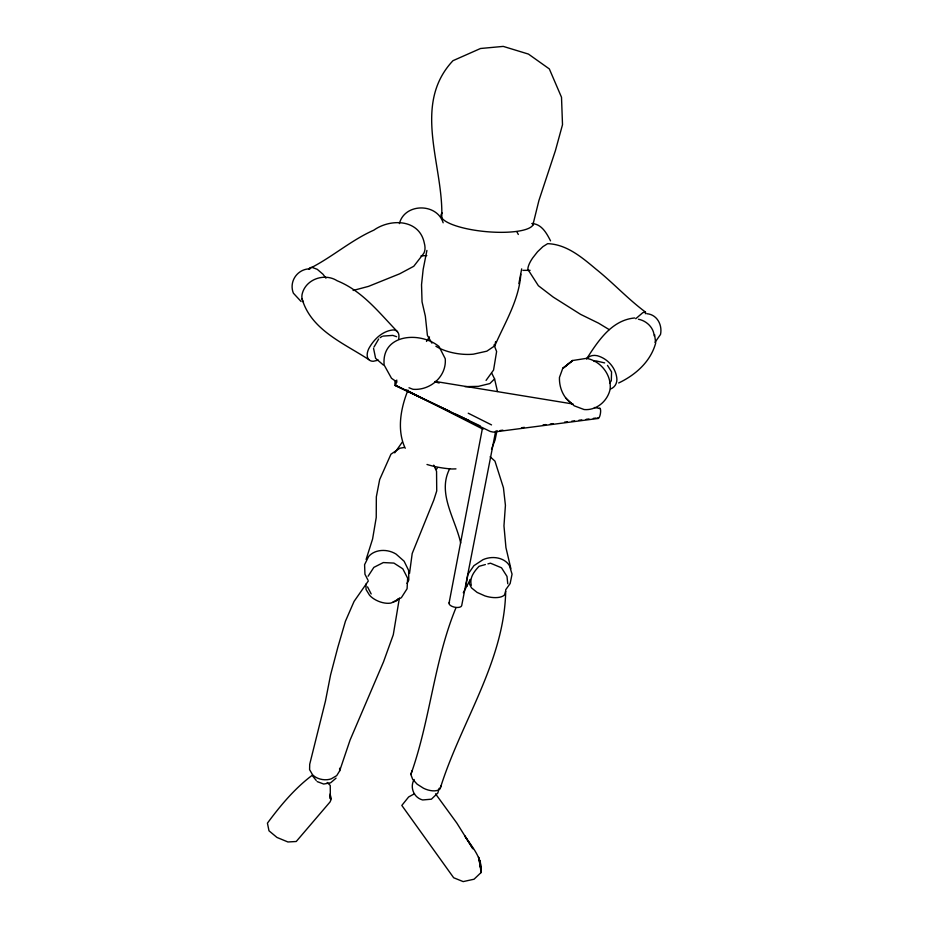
<?xml version="1.0" encoding="UTF-8"?>
<svg xmlns="http://www.w3.org/2000/svg" width="928" height="928" viewBox="0 0 928 928"><rect width="100%" height="100%" fill="white"/><g stroke="black" fill="none" stroke-linecap="round" stroke-linejoin="round"><path stroke-width="1.39" d="M507.767 583.747L506.99 576.404L501.503 567.785L490.483 563.192L487.919 563.876M409.515 573.481L412.206 553.471L433.84 499.995L436.728 490.935L436.554 471.343L433.747 465.148M399.4 597.992L393.286 634.764L383.496 661.908L350.076 740.057L339.66 770.878L336.713 775.622L331.331 778.801A13.549 8.932 9.2 0 1 312.481 774.648L309.592 769.637L309.708 764.266L325.438 701.15L330.565 674.969L337.838 647.292L345.436 621.238L354.067 601.414L368.335 580.951M518.88 283.608L521.687 268.876M449.082 603.003L482.328 428.864M435.882 346.237A30.485 12.714 9 0 0 473.396 354.171L486.829 351.178L494.798 345.808L495.61 341.632M495.68 431.102L461.68 605.682A6.438 2.935 11.1 0 1 453.769 606.993A6.438 2.935 11.1 0 1 449.512 602.318M496.99 430.569L495.088 439.976L491.515 449.222M520.84 274.212C518.891 300.44 504.983 322.445 494.798 345.808M532.811 225.237L538.913 200.518L555.42 150.603L562.507 124.712L561.51 97.266L549.33 68.927L528.438 54.079L503.243 46.4L480.518 48.5L452.968 60.691C411.498 104.876 443.746 165.567 441.751 217.732M455.88 607.968C433.956 661.293 430.244 720.267 410.849 774.497L412.67 779.3L417.182 784.206L423.504 788.232A13.607 6.914 22 0 0 440.174 788.58L440.87 786.028M439.106 788.348L437.842 792.988L431.404 799.194L422.669 799.959C413.842 797.755 409.526 787.269 414.166 779.508M366.108 559.456L372.592 538.994L376.234 517.499L376.339 496.816L379.668 479.567L390.955 454.186L399.806 448.259L404.132 447.482M410.849 774.497L412.044 770.762M426.915 250.432L423.156 269.422L421.532 284.745L422.043 301.844L425.349 316.204L427.414 335.449L431.938 343.151M373.996 347.049L378.694 338.975M399.4 223.625C404.492 203.035 436.844 202.687 443.155 222.79M440.174 788.58C460.613 722.529 504.519 661.583 505.702 590.73L504.67 594.674A15.811 7.146 12.5 0 1 484.845 595.869L477.131 592.424L471.528 587.911L469.139 583.283L470.38 579.432L463.292 592.748M394.725 452.852L402.358 441.995M407.995 390.12C400.722 408.134 396.639 430.07 405.234 448.27M407.009 583.422L408.796 580.012L408.633 570.453L404.098 561.185L396.059 554.086A19.836 15.73 13.5 0 0 368.625 556.522L364.588 564.653L364.948 574.223L367.859 579.93M368.091 576.253L373.856 567.379L383.31 562.565L393.901 563.087L402.81 568.818L407.636 578.202L407.09 588.735L401.36 597.678L393.101 601.97M449.767 468.628C436.868 493.139 455.462 518.903 460.682 543.066M426.497 341.446L429.49 336.922M654.994 342.374L660.516 334.451C662.511 324.974 657.128 314.511 646.77 313.699M398.112 598.711L396.592 600.857L390.769 603.096A15.811 8.549 21.9 0 1 369.541 595.219L366.061 589.535L365.934 584.072M436.404 469.359L437.25 468.164M505.632 589.848L510.145 583.538L512.059 574.142L509.414 565.604A19.778 15.579 -9.5 0 0 482.943 559.7L473.906 565.686L467.956 574.258L466.25 583.689L467.051 586.09M486.063 380.399L493.557 370.063L496.619 351.526L494.009 344.856M609.592 383.067L611.308 380.758L611.564 371.873L607.469 365.365M586.693 358.73C598.073 341.063 611.633 320.09 634.706 317.968M491.828 373.358L494.578 378.891L489.845 383.566L478.349 386.373L464.951 386.64M635.75 318.733L642.768 312.713L645.227 311.889A14.048 2.471 -50.3 0 1 645.343 313.745M336.052 778.151L330.646 782.791L323.721 784.044L317.121 781.573M312.307 775.228C294.756 788.336 280.384 805.62 267.426 823.159L268.992 830.804L276.962 837.439L287.924 841.974L296.241 841.499L330.078 801.92L331.342 798.95L330.066 794.055M380.213 337.641L382 336.446M414.491 793.742L408.633 796.966L401.824 805.434L453.664 877.749L463.176 881.6L474.046 879.222L480.913 872.691C482.676 858.168 472.178 847.206 464.812 835.954L472.932 848.807L456.831 823.078L435.522 793.823M618.686 382.974C635.564 374.947 650.656 361.607 655.69 343.035L654.6 334.59M383.009 336.087L392.834 335.402L396.616 336.713M594.059 361.479L596.043 360.911L604.673 362.906M485.367 564.56L479.034 566.312C474.196 571.439 469.301 577.75 471.296 585.278M353.116 290.464L368.497 286.381L399.713 273.795L413.772 266.278L423.006 254.365A14.082 8.387 64.1 0 0 424.27 242.962C419.398 219.112 390.665 218.242 373.833 230.156C350.598 240.456 331.563 257.706 308.827 268.923A14.697 6.937 60.9 0 1 312.202 267.426L317.237 269.306L322.967 274.212L325.96 278.191M378.322 360.157L373.242 361.282A14.813 8.619 -48.3 0 1 368.741 348.719C373.717 339.497 382.278 330.994 393.159 329.927A14.79 8.584 -48.7 0 1 398.692 338.72M310.08 268.842C297.644 268.714 288.631 281.428 293.387 293.19L301.078 301.496M499.995 430.546L502.86 430.174M521.524 427.738L524.39 427.367M543.054 424.943L545.919 424.572M550.234 424.003L553.1 423.632M564.584 422.136L567.449 421.764M571.764 421.208L574.629 420.825M578.933 420.268L581.81 419.897M586.113 419.34L588.99 418.957M593.294 418.4L596.159 418.029M598.247 418.447L493.278 432.112L490.262 431.462L395.456 385.317L449.674 411.255M420.999 255.873L426.799 255.594M455.973 468.884L451.901 468.988A39.324 13.502 8.8 0 1 426.996 464.476M522.94 270.373L530.085 270.315M531.814 223.555C541.604 223.892 546.58 233.172 550.536 240.851M435.174 381.431L573.063 404.016M594.384 407.508L600.068 408.436M638.464 319.255C646.433 320.752 653.66 327.526 654.147 335.832M409.004 387.765L412.914 389.273C430.128 390.769 446.797 376.478 445.243 358.73L438.99 346.48C420.268 331.157 381.199 333.79 384.146 365.029L391.5 378.288L396.929 382.081M395.235 380.642A5.278 0.731 -80.9 0 0 395.235 385.561L480.205 425.906M456.124 414.352L469.034 420.523M468.234 413.215L491.527 424.908M406.406 390.096L483.036 429.212M609.174 329.602L598.548 323.164L580.58 314.36L553.262 297.122L538.368 285.708L529.006 271.15A13.839 4.385 -54 0 1 532.626 258.019L537.532 251.778L542.903 246.651L547.648 243.67C566.66 244.284 582.03 257.439 596.008 269.143C613.014 282.727 627.734 298.862 645.227 311.889M368.799 359.6C343.905 343.244 310.868 330.032 302.006 298.596M383.276 364.948L375.596 358.301L373.555 348.348M490.135 456.75L494.96 461.135L503.44 487.757L505.424 505.308L503.962 525.851L505.946 547.648L510.91 568.794M565.57 397.903L574.2 405.803L584.083 409.538C596.53 410.698 607.666 400.989 610.16 389.11C611.529 374.634 600.66 360.899 586.508 358.347L572.634 360.516L562.728 368.439L559.456 377.429C559.085 387.637 563.435 398.1 572.1 403.889M397.497 331.748C379.1 312.736 362.5 290.998 337.131 280.755C325.125 272.983 306.89 278.597 302.528 292.691A12.192 9.303 -53.6 0 0 303.456 302.122M327.224 782.478L330.252 785.482L330.345 798.822L329.927 796.015M312.655 776.028L316.228 780.46M516.977 231.93L518.311 234.471M367.546 586.867L371.177 593.966M494.578 378.891L497.466 391.5M339.636 768.198L339.66 770.878M396.79 380.062A5.278 0.731 -80.9 0 1 395.235 385.561M599.291 408.529A5.139 1.45 -80.5 0 1 600.37 413.876A5.139 1.45 -80.5 0 1 597.597 417.844M439.176 383.009A33.64 9.756 8.8 0 1 435.012 381.768M610.438 389.018A14.361 11.554 45.9 0 0 616.911 379.32C616.215 368.207 607.77 358.498 597.087 355.679A14.349 11.554 46.5 0 0 586.589 358.823M533.333 222.871A46.354 12.238 5.2 0 1 483.14 231.339A46.354 12.238 5.2 0 1 442.099 212.964M572.634 360.516L562.728 368.439L572.634 360.516M480.368 862.286L479.846 860.221L480.913 872.691L480.368 862.286M479.764 863.284L478.57 857.124L480.762 868.573L479.764 863.284"/></g></svg>
